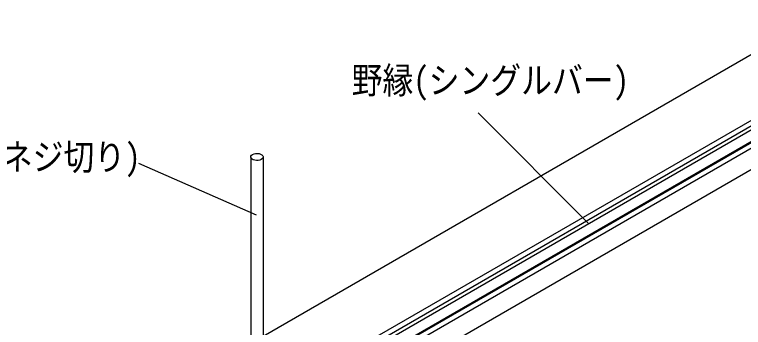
# Model space of a CAD drawing. Units: millimetres on the paper. Extents: x -141 to 141, y -97 to 98.
# Drawn here: x -112.1 to -58.9, y 32 to 54.9 of the extents above; entities that cross this region are included whole.
import ezdxf
from ezdxf.enums import TextEntityAlignment as Align

# ---------------------------------------------------------------- set-up
doc = ezdxf.new("R2010")
doc.units = ezdxf.units.MM
for name, color, linetype in [('0-0_文字･図枠･寸法', 7, 'Continuous'), ('0-1_天井下地', 7, 'Continuous'), ('0-2_天井ボード', 7, 'Continuous')]:
    doc.layers.add(name, color=color, linetype=linetype)
doc.styles.add('ＭＳ ゴシック', font='')
doc.styles.get('ＭＳ ゴシック').set_extended_font_data('MS Gothic')

msp = doc.modelspace()

# ---------------------------------------------------------------- linework, layer by layer
at = {"layer": '0-0_文字･図枠･寸法'}
for p, q in [((-70.171, 39.606), (-78.226, 47.701)), ((-94.404, 40.213), (-102.998, 43.997))]:
    msp.add_line(p, q, dxfattribs=at)
at = {"layer": '0-1_天井下地'}
for p, q in [((-91.67, 25.857), (-39.641, 55.892)), ((-93.605, 23.188), (-38.298, 55.117)), ((-92.158, 27.616), (-45.127, 54.767)), ((-91.943, 27.332), (-44.767, 54.566)), ((-91.815, 27.111), (-44.52, 54.414)), ((-91.563, 26.408), (-43.761, 54.004)), ((-91.563, 26.327), (-43.689, 53.964)), ((-94.82, 44.455), (-94.82, 30.638)), ((-93.923, 44.492), (-93.923, 30.578))]:
    msp.add_line(p, q, dxfattribs=at)
msp.add_lwpolyline([(-94.053, 44.29), (-94.156, 44.245), (-94.276, 44.22), (-94.404, 44.214), (-94.529, 44.23), (-94.641, 44.265), (-94.732, 44.318), (-94.793, 44.383), (-94.82, 44.455), (-94.811, 44.529), (-94.766, 44.598), (-94.69, 44.657), (-94.587, 44.701), (-94.467, 44.727), (-94.339, 44.733), (-94.214, 44.717), (-94.102, 44.681), (-94.011, 44.629), (-93.95, 44.564), (-93.923, 44.492), (-93.932, 44.418), (-93.977, 44.349)], close=True, dxfattribs=at)
msp.add_lwpolyline([(-94.053, 44.29), (-94.156, 44.245), (-94.276, 44.22), (-94.404, 44.214), (-94.529, 44.23), (-94.641, 44.265), (-94.732, 44.318), (-94.793, 44.383), (-94.82, 44.455), (-94.816, 44.514)], dxfattribs=at)
at = {"layer": '0-2_天井ボード'}
msp.add_line((-45.546, 59.301), (-93.926, 31.371), dxfattribs=at)

# ---------------------------------------------------------------- texts
at = {"layer": '0-0_文字･図枠･寸法', "style": 'ＭＳ ゴシック', "width": 0.85}
for s, p in [('野縁(シングルバー)', (-87.461, 48.514)), ('丸鋼(ネジ切り)', (-118.606, 42.92))]:
    msp.add_text(s, height=1.94, dxfattribs=at).set_placement(p, align=Align.BOTTOM_LEFT)

doc.saveas('drawing.dxf')
